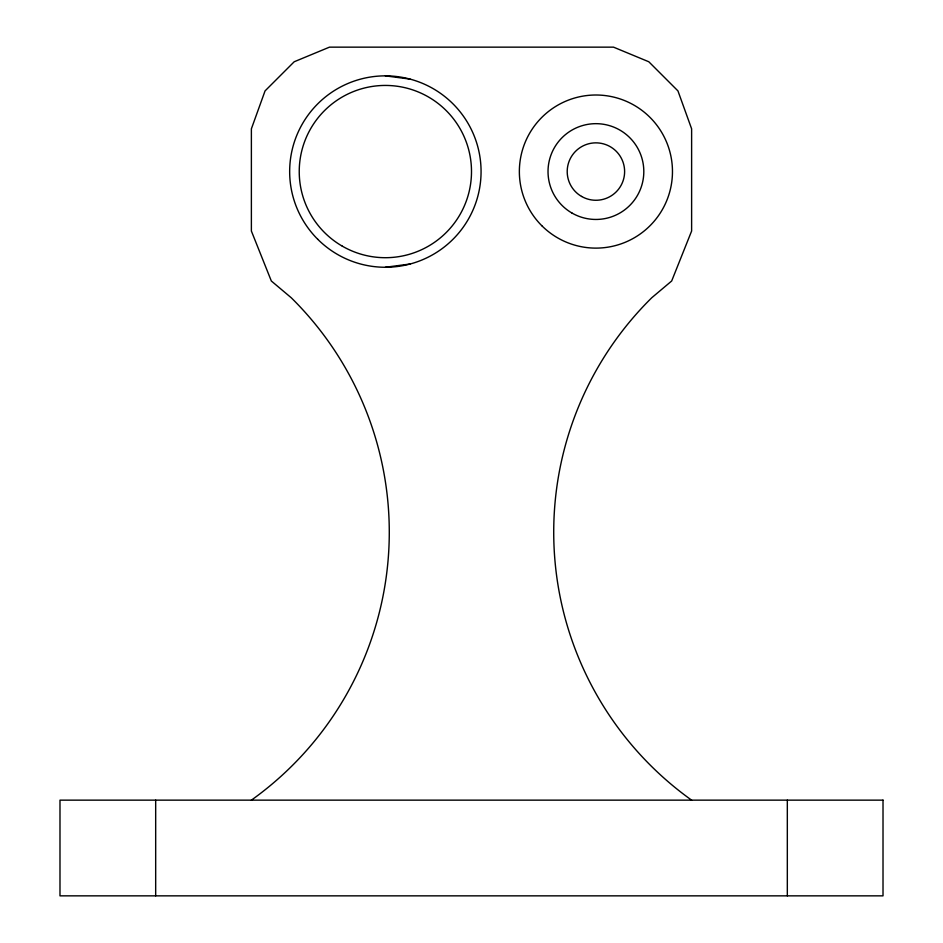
<?xml version="1.0" encoding="UTF-8"?>
<svg xmlns="http://www.w3.org/2000/svg" width="943" height="943" viewBox="0 0 943 943"><rect width="100%" height="100%" fill="white"/><g stroke="black" fill="none" stroke-linecap="round" stroke-linejoin="round"><path stroke-width="1.41" d="M385.369 267.27L410.134 264.005M385.369 75.864L410.134 79.118M787.322 800.147L787.322 895.85M155.678 800.147L155.678 895.85M691.62 800.147A329.307 329.307 0 0 1 651.743 297.764L671.675 280.99L691.62 231.035L691.62 128.837L677.946 90.905L648.808 61.766L613.528 47.15L329.472 47.15L294.192 61.766L265.054 90.905L251.38 128.837L251.38 231.035L271.325 280.99L291.257 297.764A329.307 329.307 0 0 1 251.38 800.147M883.013 800.147L59.987 800.147L59.987 895.85L883.013 895.85L883.013 800.147M317.697 239.239A95.703 95.703 0 0 0 477.806 196.333A95.703 95.703 0 0 0 360.603 79.118A95.703 95.703 0 0 0 317.697 239.239M342.297 246.158A86.131 86.131 0 0 0 471.5 171.567A86.131 86.131 0 0 0 342.297 96.976A86.131 86.131 0 0 0 342.297 246.158M541.777 225.695A76.56 76.56 0 0 0 669.86 191.382A76.56 76.56 0 0 0 576.102 97.612A76.56 76.56 0 0 0 541.777 225.695M571.965 213.035A47.893 47.893 0 0 0 643.81 171.567A47.893 47.893 0 0 0 571.965 130.087A47.893 47.893 0 0 0 571.965 213.035M581.56 196.427A28.714 28.714 0 0 0 624.62 171.567A28.714 28.714 0 0 0 581.56 146.695A28.714 28.714 0 0 0 581.56 196.427"/></g></svg>
